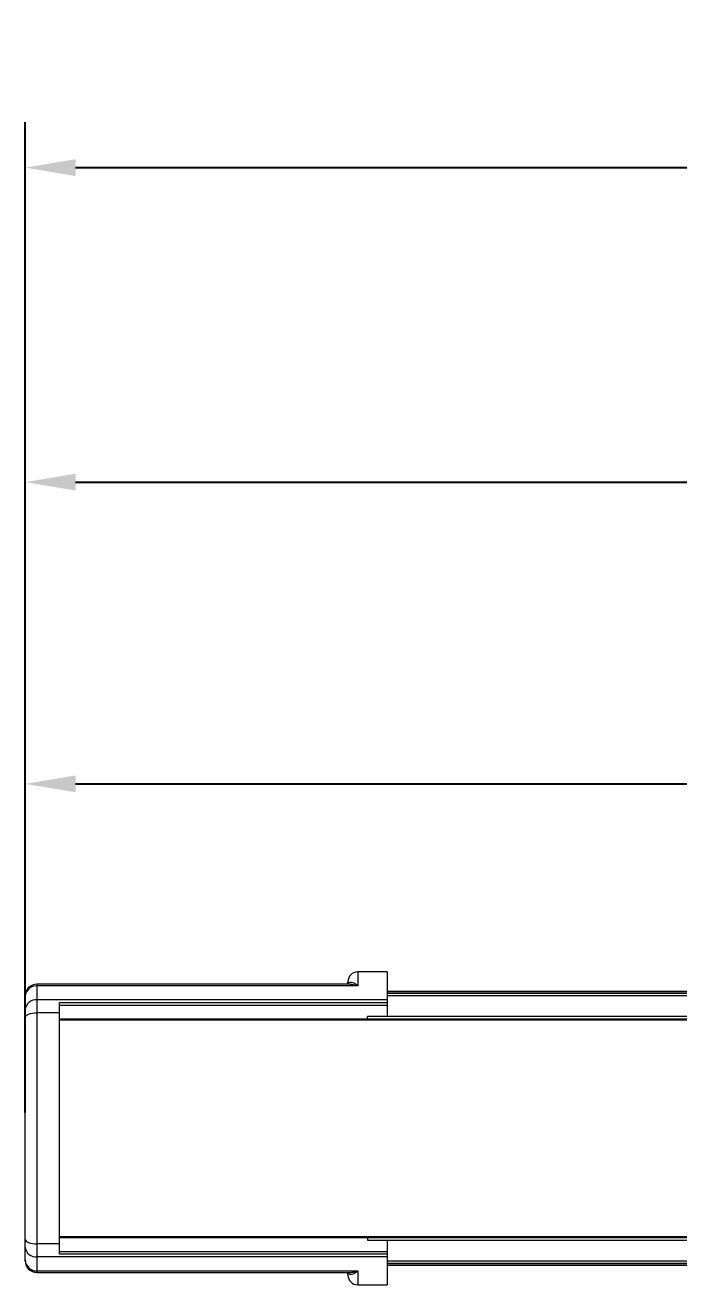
# Model space of a CAD drawing. Header units: inches. Extents: x 1.7 to 23.3, y 1.5 to 12.6.
# Drawn here: x 7.384 to 9.977, y 7.646 to 12.644 of the extents above; entities that cross this region are included whole.
import ezdxf

# ---------------------------------------------------------------- set-up
doc = ezdxf.new("R2010")
doc.units = ezdxf.units.IN
doc.header["$MEASUREMENT"] = 0
doc.layers.add('DIMENSIONS', color=1, linetype='Continuous', lineweight=15)
doc.styles.get("Standard").update_dxf_attribs({"font": 'Arial.ttf'})
doc.dimstyles.new('Big 1IN', dxfattribs={"dimtxt": 0.2, "dimasz": 0.2, "dimexe": 0.18, "dimexo": 0.0625, "dimgap": 0.09, "dimtad": 0, "dimtih": 1, "dimtoh": 1, "dimdec": 5, "dimzin": 0, "dimdsep": 46, "dimlunit": 4, "dimtxsty": 'Standard', "dimcen": 0.5, "dimadec": 0, "dimazin": 0, "dimtfac": 1, "dimtdec": 5, "dimtofl": 0, "dimtmove": 0, "dimatfit": 3, "dimfxl": 1, "dimtolj": 1, "dimtzin": 0, "dimarcsym": 0})

# ---------------------------------------------------------------- blocks, each defined once
blk = doc.blocks.new('*D13')
at = {"layer": 'Defpoints', "color": 0, "transparency": 16777216}
for p in [(19.1793, 9.6334), (7.3842, 8.2665), (19.1793, 8.2665)]:
    blk.add_point(p, dxfattribs=at)
at = {"layer": 'DIMENSIONS', "color": 0, "lineweight": -2, "transparency": 16777216}
for p, q in [((7.3842, 8.329), (7.3842, 9.8134)), ((19.1793, 8.329), (19.1793, 9.8134)), ((7.5842, 9.6334), (12.4346, 9.6334)), ((18.9793, 9.6334), (14.1289, 9.6334))]:
    blk.add_line(p, q, dxfattribs=at)
at = {"layer": 'DIMENSIONS', "color": 0, "transparency": 16777216}
for points in [[(7.5842, 9.6668), (7.5842, 9.6001), (7.3842, 9.6334)], [(18.9793, 9.6668), (18.9793, 9.6001), (19.1793, 9.6334)]]:
    blk.add_solid(points, dxfattribs=at)
at = {"layer": 'DIMENSIONS', "color": 0, "transparency": 16777216, "char_height": 0.2, "attachment_point": 5}
for s, insert in [('\\A1;11{\\H1x;\\S25/32;}"', (13.2817, 9.9587)), ('\\A1;[299.59 mm]', (13.2817, 9.4162))]:
    blk.add_mtext(s, dxfattribs=dict(at, insert=insert))
blk = doc.blocks.new('*D14')
at = {"layer": 'Defpoints', "color": 0, "transparency": 16777216}
for p in [(7.3842, 10.8306), (7.3842, 8.2665), (19.3345, 8.2665)]:
    blk.add_point(p, dxfattribs=at)
at = {"layer": 'DIMENSIONS', "color": 0, "lineweight": -2, "transparency": 16777216}
for p, q in [((7.3842, 8.329), (7.3842, 11.0106)), ((19.3345, 8.329), (19.3345, 11.0106)), ((7.5842, 10.8306), (12.5122, 10.8306)), ((19.1345, 10.8306), (14.2065, 10.8306))]:
    blk.add_line(p, q, dxfattribs=at)
at = {"layer": 'DIMENSIONS', "color": 0, "transparency": 16777216}
for points in [[(7.5842, 10.8639), (7.5842, 10.7973), (7.3842, 10.8306)], [(19.1345, 10.8639), (19.1345, 10.7973), (19.3345, 10.8306)]]:
    blk.add_solid(points, dxfattribs=at)
at = {"layer": 'DIMENSIONS', "color": 0, "transparency": 16777216, "char_height": 0.2, "attachment_point": 5}
for s, insert in [('\\A1;11{\\H1x;\\S15/16;}"', (13.3593, 11.1558)), ('\\A1;[303.54 mm]', (13.3593, 10.6133))]:
    blk.add_mtext(s, dxfattribs=dict(at, insert=insert))
blk = doc.blocks.new('*D15')
at = {"layer": 'Defpoints', "color": 0, "transparency": 16777216}
for p in [(7.3842, 12.0784), (7.3842, 8.2665), (19.6875, 8.2665)]:
    blk.add_point(p, dxfattribs=at)
at = {"layer": 'DIMENSIONS', "color": 0, "lineweight": -2, "transparency": 16777216}
for p, q in [((7.3842, 8.329), (7.3842, 12.2584)), ((19.6875, 8.329), (19.6875, 12.2584)), ((7.5842, 12.0784), (12.6887, 12.0784)), ((19.4875, 12.0784), (14.383, 12.0784))]:
    blk.add_line(p, q, dxfattribs=at)
at = {"layer": 'DIMENSIONS', "color": 0, "transparency": 16777216}
for points in [[(7.5842, 12.1118), (7.5842, 12.0451), (7.3842, 12.0784)], [(19.4875, 12.1118), (19.4875, 12.0451), (19.6875, 12.0784)]]:
    blk.add_solid(points, dxfattribs=at)
at = {"layer": 'DIMENSIONS', "color": 0, "transparency": 16777216, "char_height": 0.2, "attachment_point": 5}
for s, insert in [('\\A1;1\'-0{\\H1x;\\S5/16;}"', (13.5359, 12.4037)), ('\\A1;[312.50 mm]', (13.5359, 11.8611))]:
    blk.add_mtext(s, dxfattribs=dict(at, insert=insert))

msp = doc.modelspace()

# ---------------------------------------------------------------- linework, layer by layer
at = {"color": 7, "linetype": 'Continuous', "lineweight": 15}
for p, q in [((8.664594, 8.838685), (8.664594, 8.848449)), ((8.819792, 8.887249), (8.703394, 8.887249)), ((8.819792, 8.887249), (8.819792, 8.776548)), ((8.667952, 8.838685), (7.43077, 8.838685)), ((7.43077, 8.831747), (7.43077, 8.776548)), ((8.703394, 8.831747), (7.43077, 8.831747)), ((12.272948, 8.80965), (8.819792, 8.80965)), ((7.384211, 8.78935), (7.384211, 8.792125)), ((7.384211, 8.738291), (7.384211, 8.78935)), ((7.43077, 8.776548), (7.43077, 8.724787)), ((8.819792, 8.776548), (7.43077, 8.776548)), ((7.520009, 8.765609), (8.819792, 8.765609)), ((7.520009, 8.724787), (7.520009, 8.765609)), ((8.819792, 8.754475), (7.520009, 8.754475)), ((17.743677, 8.792143), (8.819792, 8.792143)), ((8.819792, 8.776548), (8.819792, 8.765609)), ((8.819792, 8.765609), (8.819792, 8.754475)), ((8.819792, 8.754475), (8.819792, 8.710454)), ((7.384211, 8.707234), (7.384211, 8.738291)), ((7.384211, 7.825679), (7.384211, 8.707234)), ((7.43077, 8.724787), (7.43077, 7.808126)), ((7.520009, 8.724787), (7.43077, 8.724787)), ((7.520009, 7.808126), (7.520009, 8.724787)), ((19.04346, 8.700112), (7.520009, 8.700112)), ((8.819792, 8.710454), (8.742193, 8.710454)), ((8.742193, 8.700112), (8.742193, 8.710454)), ((7.384211, 7.794623), (7.384211, 7.825679)), ((7.520009, 7.808126), (7.43077, 7.808126)), ((7.43077, 7.808126), (7.43077, 7.756366)), ((7.520009, 7.832802), (19.04346, 7.832802)), ((7.520009, 7.767305), (7.520009, 7.808126)), ((8.742193, 7.832802), (8.742193, 7.822459)), ((8.742193, 7.822459), (8.819792, 7.822459)), ((8.819792, 7.822459), (8.819792, 7.778439)), ((7.384211, 7.743563), (7.384211, 7.794623)), ((8.819792, 7.756366), (7.43077, 7.756366)), ((7.43077, 7.756366), (7.43077, 7.701167)), ((7.520009, 7.778439), (8.819792, 7.778439)), ((8.819792, 7.767305), (7.520009, 7.767305)), ((8.819792, 7.778439), (8.819792, 7.767305)), ((8.819792, 7.767305), (8.819792, 7.756366)), ((8.819792, 7.756366), (8.819792, 7.645665)), ((7.384211, 7.740788), (7.384211, 7.743563)), ((7.43077, 7.701167), (8.703394, 7.701167)), ((8.819792, 7.740771), (17.743677, 7.740771)), ((8.819792, 7.723264), (12.272948, 7.723264)), ((7.43077, 7.694229), (8.667952, 7.694229)), ((8.664594, 7.684464), (8.664594, 7.694229)), ((8.703394, 7.645665), (8.819792, 7.645665))]:
    msp.add_line(p, q, dxfattribs=at)
at = {"color": 8, "linetype": 'Continuous', "lineweight": 15}
for p, q in [((8.703394, 8.887249), (8.703394, 8.831747)), ((7.43077, 8.838685), (7.43077, 8.831747)), ((8.819792, 8.80895), (12.272948, 8.80895)), ((12.272948, 8.801201), (8.819792, 8.801201)), ((17.743677, 8.791889), (8.819792, 8.791889)), ((8.819792, 8.711423), (17.743677, 8.711423)), ((19.04346, 8.695276), (7.520009, 8.695276)), ((7.520009, 7.837638), (19.04346, 7.837638)), ((17.743677, 7.82149), (8.819792, 7.82149)), ((7.43077, 7.701167), (7.43077, 7.694229)), ((8.703394, 7.701167), (8.703394, 7.645665)), ((8.819792, 7.741025), (17.743677, 7.741025)), ((8.819792, 7.731713), (12.272948, 7.731713)), ((12.272948, 7.723963), (8.819792, 7.723963))]:
    msp.add_line(p, q, dxfattribs=at)
at = {"color": 7, "linetype": 'Continuous', "lineweight": 15, "flags": 128}
for points in [[(7.384211, 8.707234), (7.385106, 8.710659), (7.387755, 8.713952), (7.392058, 8.716986), (7.397848, 8.719646), (7.404903, 8.721829), (7.412953, 8.723451), (7.421687, 8.72445), (7.43077, 8.724787)], [(7.384211, 7.825679), (7.385106, 7.822255), (7.387755, 7.818962), (7.392058, 7.815927), (7.397848, 7.813268), (7.404903, 7.811085), (7.412953, 7.809463), (7.421687, 7.808464), (7.43077, 7.808126)]]:
    msp.add_lwpolyline(points, dxfattribs=at)
at = {"color": 7, "linetype": 'Continuous', "lineweight": 15}
for centre, radius, start, end in [((8.703394, 8.848449), 0.038799, 90, 180), ((7.43077, 8.792125), 0.046559, 90, 180), ((7.428782, 8.787167), 0.044625, 87.446849, 177.19529), ((7.426989, 8.733689), 0.043025, 84.958703, 173.860125), ((7.426989, 7.799225), 0.043025, 186.139875, 275.041297), ((7.428782, 7.745747), 0.044625, 182.80471, 272.553151), ((7.43077, 7.740788), 0.046559, 180, 270), ((8.703394, 7.684464), 0.038799, 180, 270)]:
    msp.add_arc(centre, radius, start, end, dxfattribs=at)
at = {"color": 8, "linetype": 'Continuous', "lineweight": 15}
for points, knots in [([(8.66593, 8.838685), (8.666114, 8.839615), (8.667078, 8.844483), (8.673751, 8.847552), (8.684416, 8.84686), (8.695219, 8.839758), (8.70162, 8.833607), (8.70334, 8.831804), (8.703394, 8.831747)], [0, 0, 0, 0, 0.05075132, 0.26554537, 0.56735388, 0.88386516, 0.99635722, 1, 1, 1, 1]), ([(8.703394, 8.831747), (8.703293, 8.831785), (8.699853, 8.833061), (8.688242, 8.836953), (8.677092, 8.837678), (8.669189, 8.838191)], [0, 0, 0, 0, 0.00873563, 0.29729464, 1, 1, 1, 1]), ([(8.703394, 7.701167), (8.70334, 7.70111), (8.70162, 7.699306), (8.695219, 7.693155), (8.684416, 7.686054), (8.673751, 7.685361), (8.667078, 7.688431), (8.666114, 7.693298), (8.66593, 7.694229)], [0, 0, 0, 0, 0.00364278, 0.11613484, 0.43264612, 0.73445463, 0.94924868, 1, 1, 1, 1]), ([(8.667952, 7.694561), (8.676264, 7.695095), (8.687822, 7.695837), (8.699853, 7.699853), (8.703293, 7.701129), (8.703394, 7.701167)], [0, 0, 0, 0, 0.71313373, 0.9915708, 1, 1, 1, 1])]:
    msp.add_open_spline(points, degree=3, knots=knots, dxfattribs=at)

# ---------------------------------------------------------------- dimensions: what is measured, and where the dimension line sits
at = {"layer": 'DIMENSIONS'}
for base, p1, p2, picture, middle in [((7.384211, 12.078431), (19.687532, 8.266457), (7.384211, 8.266457), '*D15', (13.535871, 12.078431)), ((7.384211, 10.830591), (19.334457, 8.266457), (7.384211, 8.266457), '*D14', (13.359334, 10.830591)), ((19.179258, 9.633436), (7.384211, 8.266457), (19.179258, 8.266457), '*D13', (13.281735, 9.633436))]:
    dim = msp.add_linear_dim(base=base, p1=p1, p2=p2, dimstyle='Big 1IN', override={"dimpost": '\\X'}, dxfattribs=at)
    dim.commit()
    dim.dimension.update_dxf_attribs({"geometry": picture, "text_midpoint": middle})

doc.saveas('drawing.dxf')
